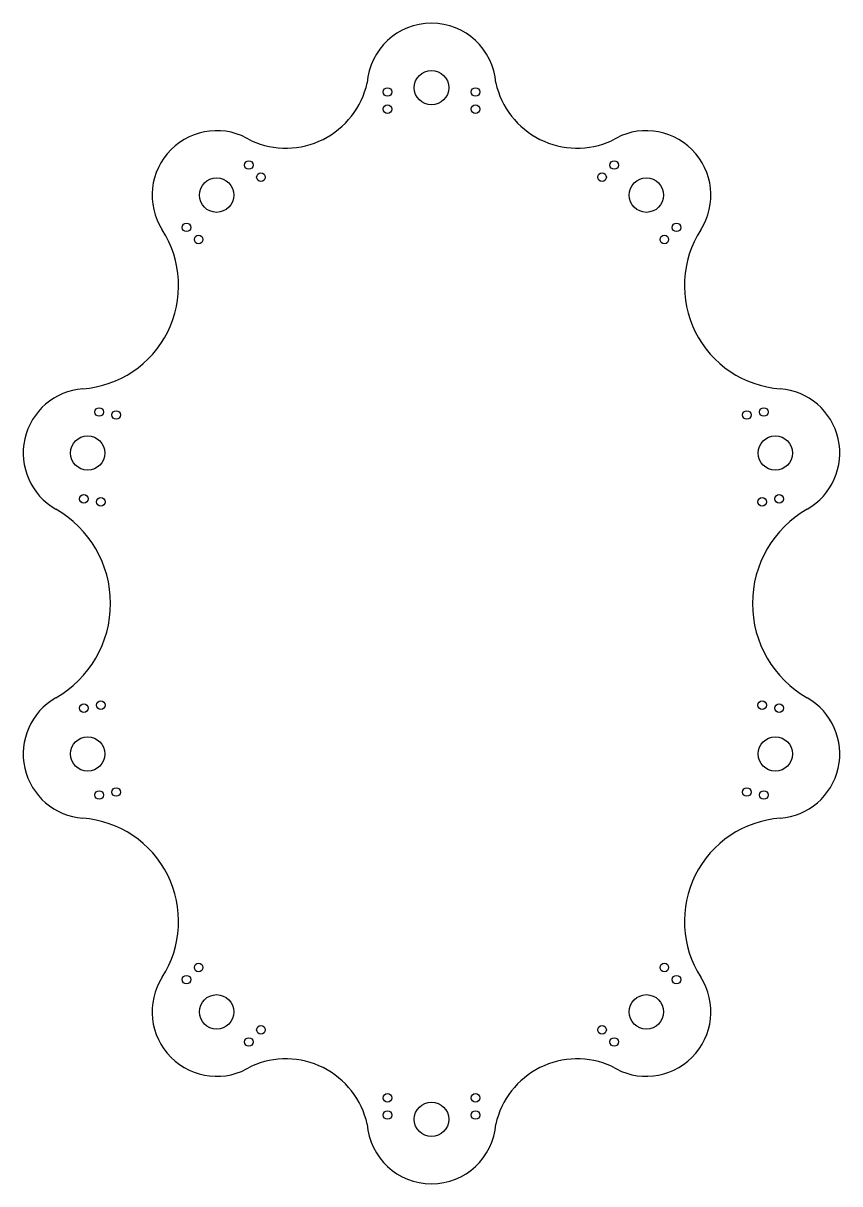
# Model space of a CAD drawing. Header units: millimetres. Extents: x -45 to 145, y -210 to 60.
import ezdxf

# ---------------------------------------------------------------- set-up
doc = ezdxf.new("R2010")
doc.units = ezdxf.units.MM
doc.layers.get('0').update_dxf_attribs({"linetype": 'CONTINUOUS'})

msp = doc.modelspace()

# ---------------------------------------------------------------- linework, layer by layer
for centre, radius in [((50, 45), 4), ((39.75, 44), 1), ((60.25, 44), 1), ((39.75, 40), 1), ((60.25, 40), 1), ((7.49, 27.01), 1), ((92.51, 27.01), 1), ((10.32, 24.18), 1), ((89.68, 24.18), 1), ((0, 20), 4), ((0, 20), 4), ((100, 20), 4), ((100, 20), 4), ((-7.01, 12.51), 1), ((107.01, 12.51), 1), ((-4.18, 9.68), 1), ((104.18, 9.68), 1), ((-27.31, -30.45), 1), ((127.31, -30.45), 1), ((-23.37, -31.14), 1), ((123.37, -31.14), 1), ((-30, -40), 4), ((-30, -40), 4), ((130, -40), 4), ((130, -40), 4), ((-30.87, -50.64), 1), ((-26.93, -51.33), 1), ((126.93, -51.33), 1), ((130.87, -50.64), 1), ((-30.87, -99.36), 1), ((-26.93, -98.67), 1), ((126.93, -98.67), 1), ((130.87, -99.36), 1), ((-30, -110), 4), ((-30, -110), 4), ((130, -110), 4), ((130, -110), 4), ((-27.31, -119.55), 1), ((-23.37, -118.86), 1), ((123.37, -118.86), 1), ((127.31, -119.55), 1), ((-4.18, -159.68), 1), ((104.18, -159.68), 1), ((-7.01, -162.51), 1), ((107.01, -162.51), 1), ((0, -170), 4), ((0, -170), 4), ((100, -170), 4), ((100, -170), 4), ((10.32, -174.18), 1), ((89.68, -174.18), 1), ((7.49, -177.01), 1), ((92.51, -177.01), 1), ((39.75, -190), 1), ((50, -195), 4), ((60.25, -190), 1), ((39.75, -194), 1), ((60.25, -194), 1)]:
    msp.add_circle(centre, radius)
for centre, radius, start, end in [((50, 45), 15, 4.2419, 175.7581), ((16.06, 50.39), 19.46, 245.8315, 347.2986), ((83.94, 50.39), 19.46, 192.7014, 294.1685), ((0, 20), 15, 57.372, 212.628), ((100, 20), 15, -32.628, 122.628), ((-32.89, -1.06), 24.05, -85.7581, 32.628), ((132.89, -1.06), 24.05, 147.372, 265.7581), ((-30, -40), 15, 94.2419, 240.2551), ((-30, -40), 15, 94.2419, 240.2551), ((130, -40), 15, -60.2551, 85.7581), ((130, -40), 15, -60.2551, 85.7581), ((-50, -75), 25.31, 0, 60.2551), ((150, -75), 25.31, 119.7449, 180), ((-50, -75), 25.31, -60.2551, 0), ((150, -75), 25.31, 180, 240.2551), ((-30, -110), 15, 119.7449, 265.7581), ((-30, -110), 15, 119.7449, 265.7581), ((130, -110), 15, -85.7581, 60.2551), ((130, -110), 15, -85.7581, 60.2551), ((-32.89, -148.94), 24.05, -32.628, 85.7581), ((132.89, -148.94), 24.05, 94.2419, 212.628), ((0, -170), 15, 147.372, 302.628), ((100, -170), 15, -122.628, 32.628), ((16.06, -200.39), 19.46, 12.7014, 114.1685), ((83.94, -200.39), 19.46, 65.8315, 167.2986), ((50, -195), 15, 184.2419, 355.7581)]:
    msp.add_arc(centre, radius, start, end)

doc.saveas('drawing.dxf')
